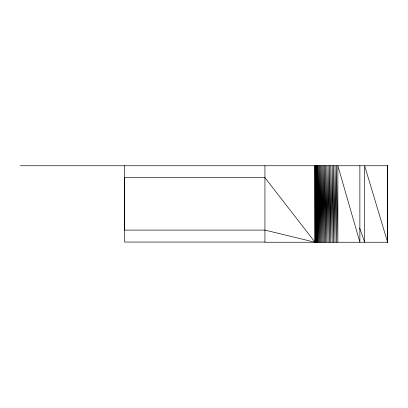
<?xml version="1.0" encoding="UTF-8"?>
<svg xmlns="http://www.w3.org/2000/svg" width="408" height="408" viewBox="0 0 408 408"><rect width="100%" height="100%" fill="white"/><g stroke="black" fill="none" stroke-linecap="round" stroke-linejoin="round"><path stroke-width="0.61" d="M264.935 165.75L264.935 242.25L387.6 242.25L387.6 165.75L20.4 165.75M315.058 242.25L264.935 177.669L124.557 177.669L124.557 230.097L264.935 230.097L315.058 242.25L315.058 165.75L315.109 242.25L315.109 165.75L315.333 242.25L315.333 165.75L315.644 242.25L315.644 165.75L316.047 242.25L316.047 165.75L316.537 242.25L316.537 165.75L316.766 242.25L316.766 165.75L317.409 242.25L317.659 165.75L317.766 242.25L317.766 165.75L318.5 242.25L318.5 165.75L319.306 242.25L319.306 165.75L320.193 242.25L320.193 165.75L321.147 242.25L321.147 165.75L322.167 242.25L322.167 165.75L323.248 242.25L323.248 165.75L324.385 242.25L324.385 165.75L325.579 242.25L325.579 165.75L326.818 242.25L326.818 165.75L328.103 242.25L328.103 165.75L329.424 242.25L329.424 165.75L330.781 242.25L330.781 165.75L332.168 242.25L332.168 165.75L333.576 242.25L333.576 165.75L334.999 242.25L334.999 165.75L336.432 242.25L336.432 165.75L337.875 242.25L337.875 165.75L359.866 242.25L359.866 165.75M264.935 242.051L124.557 242.051L124.557 165.75M359.632 227.909L364.65 242.25L364.65 165.75L387.6 242.25L387.6 165.75M387.396 234.661L387.421 242.25L387.421 165.75L387.554 242.25L387.554 165.75L387.6 242.25M317.659 165.75L317.659 242.25M317.409 165.75L317.409 242.25"/></g></svg>
